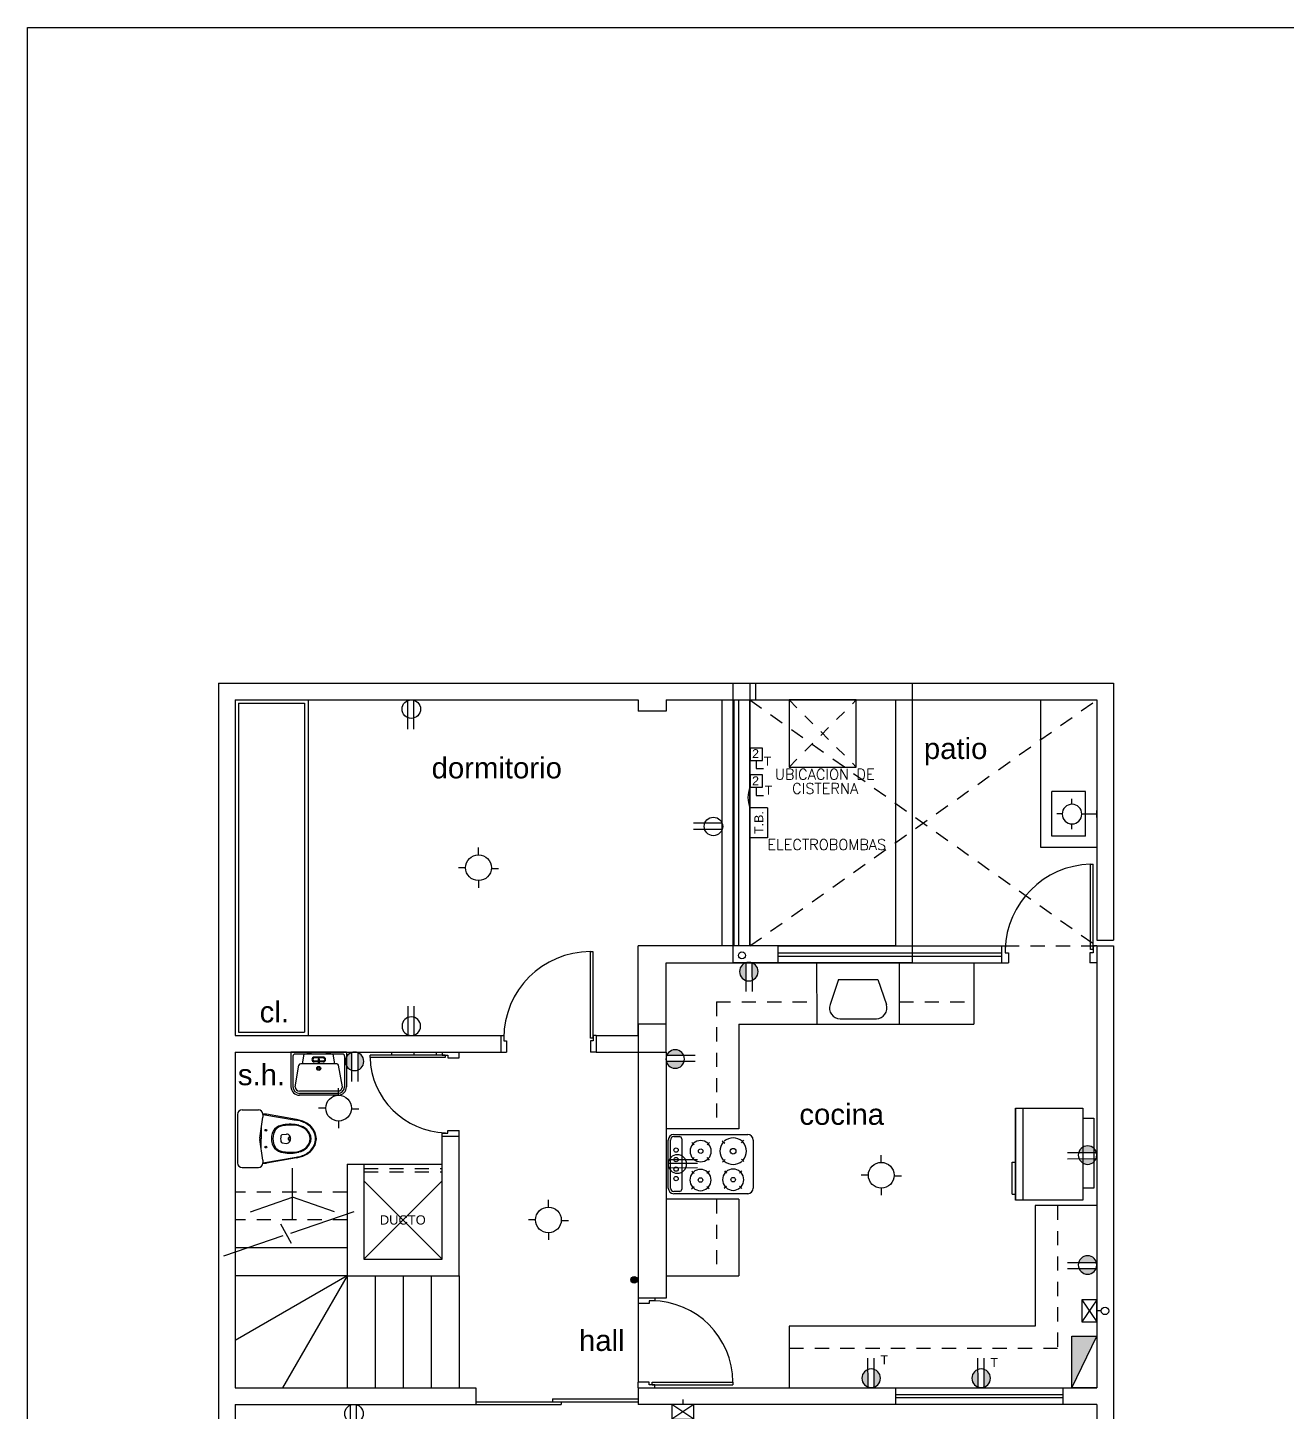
# Model space of a CAD drawing. Extents: x 113.5 to 158.5, y 213.2 to 243.2.
# Drawn here: x 113.48 to 124.73, y 230.86 to 243.24 of the extents above; entities that cross this region are included whole.
import ezdxf

# ---------------------------------------------------------------- set-up
doc = ezdxf.new("R2010")
doc.units = 0
doc.header["$LTSCALE"] = 0.02
doc.header["$MEASUREMENT"] = 0
for name, pattern in [('DASHED2', [0.375, 0.25, -0.125]), ('HIDDEN', [9.525, 6.35, -3.175]), ('TIMBRE', [25.5, 12, -3, 0.5, -3, 0.5, -3, 0.5, -3])]:
    doc.linetypes.add(name, pattern=pattern)
doc.layers.get('0').update_dxf_attribs({"linetype": 'CONTINUOUS'})
for name, color, linetype in [('01', 1, 'CONTINUOUS'), ('02', 2, 'CONTINUOUS'), ('03', 3, 'CONTINUOUS'), ('04', 3, 'CONTINUOUS'), ('5ACHU', 5, 'CONTINUOUS'), ('COTA', 1, 'CONTINUOUS'), ('COTAS', 1, 'CONTINUOUS'), ('ELECTRICAS', 3, 'CONTINUOUS'), ('ESCALERA', 2, 'CONTINUOUS'), ('LINEA2', 2, 'CONTINUOUS'), ('MUEBLES', 21, 'CONTINUOUS'), ('PARED', 6, 'CONTINUOUS'), ('PUERTA', 1, 'CONTINUOUS'), ('SANITARIOS', 2, 'CONTINUOUS'), ('SEGMENTADA', 3, 'HIDDEN'), ('TEXTO', 1, 'CONTINUOUS'), ('TITULO', 4, 'CONTINUOUS'), ('VENTANA', 2, 'CONTINUOUS')]:
    doc.layers.add(name, color=color, linetype=linetype)
doc.styles.add('F-1', font='arial.ttf', dxfattribs={"height": 0.3})
doc.styles.add('ROMANS', font='romans.shx', dxfattribs={"width": 1.2, "height": 0.095})
doc.styles.get("Standard").update_dxf_attribs({"font": 'arial.ttf'})

# ---------------------------------------------------------------- blocks, each defined once
blk = doc.blocks.new('10')
at = {"color": 1}
for p, q in [((0.248, 0), (-0.248, 0)), ((-0.248, 0), (-0.248, -0.308)), ((-0.086, -0.017), (-0.086, 0)), ((0.086, -0.017), (0.086, 0)), ((0.248, 0), (0.248, -0.308)), ((-0.231, -0.034), (-0.231, -0.308)), ((0.214, -0.017), (-0.214, -0.017)), ((-0.211, -0.308), (-0.178, -0.117)), ((0.161, -0.103), (-0.161, -0.103)), ((-0.144, -0.103), (-0.129, -0.017)), ((-0.1, -0.003), (-0.071, -0.003)), ((-0.1, -0.013), (-0.071, -0.013)), ((0.04, -0.044), (-0.04, -0.044)), ((0.04, -0.051), (-0.04, -0.051)), ((-0.005, -0.079), (-0.04, -0.079)), ((-0.005, -0.086), (-0.04, -0.086)), ((-0.005, -0.064), (-0.005, -0.093)), ((0.005, -0.064), (0.005, -0.093)), ((0.04, -0.079), (0.005, -0.079)), ((0.04, -0.086), (0.005, -0.086)), ((0.1, -0.003), (0.071, -0.003)), ((0.1, -0.013), (0.071, -0.013)), ((0.144, -0.103), (0.129, -0.017)), ((0.211, -0.308), (0.178, -0.117)), ((0.231, -0.034), (0.231, -0.308)), ((0.171, -0.348), (-0.171, -0.348)), ((0.171, -0.368), (-0.171, -0.368)), ((0.171, -0.385), (-0.171, -0.385))]:
    blk.add_line(p, q, dxfattribs=at)
for radius in [0.0181, 0.00883]:
    blk.add_circle((0, -0.145), radius, dxfattribs=at)
for centre, radius, start, end in [((-0.214, -0.034), 0.0171, 90, 180), ((-0.161, -0.12), 0.0171, 90, 170.2818), ((-0.1, -0.008), 0.00534, 90, 270), ((-0.071, -0.008), 0.00534, 270, 90), ((-0.04, -0.065), 0.0211, 90, 270), ((-0.04, -0.065), 0.0144, 90, 270), ((0, -0.064), 0.00534, 0, 180), ((0, -0.093), 0.00534, 180, 0), ((0.04, -0.065), 0.0211, 270, 90), ((0.04, -0.065), 0.0144, 270, 90), ((0.071, -0.008), 0.00534, 90, 270), ((0.1, -0.008), 0.00534, 270, 90), ((0.161, -0.12), 0.0171, 9.7182, 90), ((0.214, -0.034), 0.0171, 0, 90), ((-0.171, -0.308), 0.077, 180, 270), ((-0.171, -0.308), 0.0599, 180, 270), ((-0.171, -0.308), 0.0399, 180, 270), ((0.171, -0.308), 0.0599, 270, 0), ((0.171, -0.308), 0.077, 270, 0), ((0.171, -0.308), 0.0399, 270, 0)]:
    blk.add_arc(centre, radius, start, end, dxfattribs=at)
blk = doc.blocks.new('12')
at = {"layer": 'COTA'}
blk.add_line((0.49, -0.727), (0.49, -0.263), dxfattribs=at)
at = {"layer": 'MUEBLES', "color": 1}
for p, q in [((0.04, 0.257), (0.186, 0.257)), ((0, 0.217), (0, -0.217)), ((0.198, 0.006), (0.226, 0.192)), ((0.226, 0.217), (0.226, 0.192)), ((0.226, 0.216), (0.524, 0.166)), ((0.526, 0.172), (0.259, 0.218)), ((0.211, 0.096), (0.211, 0)), ((0.399, 0.036), (0.437, 0.041)), ((0.226, -0.192), (0.198, -0.006)), ((0.211, -0.096), (0.211, 0)), ((0.399, -0.036), (0.437, -0.042)), ((0.478, 0), (0.478, 0)), ((0.478, 0), (0.478, 0)), ((0.478, 0), (0.478, 0)), ((0.478, 0), (0.478, 0)), ((0.478, 0), (0.478, 0)), ((0.478, 0), (0.478, 0)), ((0.478, 0), (0.478, 0)), ((0.478, 0), (0.478, 0)), ((0.226, -0.216), (0.524, -0.166)), ((0.226, -0.192), (0.226, -0.217)), ((0.526, -0.172), (0.259, -0.218)), ((0.04, -0.257), (0.186, -0.257))]:
    blk.add_line(p, q, dxfattribs=at)
for centre in [(0.253, 0.075), (0.253, -0.075)]:
    blk.add_circle(centre, 0.008, dxfattribs=at)
for centre, radius, start, end in [((0.04, 0.217), 0.04, 90, 180), ((0.186, 0.217), 0.04, 0, 90), ((0.233, 0.07), 0.15, 80.2071, 92.9611), ((0.424, -0.007), 0.132, 97.705, 135.6982), ((0.468, -0.299), 0.428, 88.5821, 98.2413), ((0.475, -0.15), 0.279, 75.0071, 89.3331), ((0.476, -0.122), 0.292, 71.5678, 80.4152), ((0.476, -0.12), 0.296, 71.1915, 80.2071), ((0.511, -0.037), 0.2, 43.8873, 73.4946), ((0.511, -0.037), 0.206, 43.507, 73.073), ((0.238, 0), 0.04, 171.6858, 188.3224), ((0.434, 0.006), 0.132, 142.554, 182.5334), ((0.454, 0.003), 0.138, 145.9958, 181.3648), ((0.427, -0.005), 0.123, 97.7071, 135.993), ((0.489, 0), 0.105, 166.2304, 180), ((0.401, 0.021), 0.015, 97.7652, 166.2304), ((0.481, -0.365), 0.487, 90.3239, 98.295), ((0.44, 0.017), 0.025, 53.8168, 97.7652), ((0.47, 0), 0.0178, 164.4486, 180), ((0.465, 0.001), 0.0128, 146.1046, 164.4486), ((0.428, 0), 0.0456, 0, 53.8168), ((0.462, 0.003), 0.00917, 121.6548, 146.1046), ((0.46, 0.006), 0.00553, 90, 121.6548), ((0.46, 0.006), 0.00553, 58.3452, 90), ((0.459, 0.003), 0.00917, 33.8954, 58.3452), ((0.456, 0.001), 0.0128, 15.5514, 33.8954), ((0.451, 0), 0.0178, 360, 15.5514), ((0.475, -0.159), 0.281, 75.8067, 89.3181), ((0.513, -0.033), 0.15, 47.8845, 78.1333), ((0.513, -0.034), 0.157, 47.1692, 77.2746), ((0.534, -0.006), 0.115, 2.8715, 46.5577), ((0.535, -0.006), 0.122, 2.76, 45.8858), ((0.538, -0.006), 0.159, 2.2523, 42.8254), ((0.539, -0.006), 0.165, 2.1936, 42.4727), ((0.434, -0.006), 0.132, 177.4666, 217.446), ((0.454, -0.003), 0.138, 178.6352, 214.0042), ((0.424, 0.006), 0.132, 224.3018, 262.295), ((0.427, 0.005), 0.123, 224.007, 262.2929), ((0.489, 0), 0.105, 180, 193.7696), ((0.401, -0.022), 0.015, 193.7696, 262.2348), ((0.481, 0.365), 0.487, 261.705, 269.6761), ((0.44, -0.017), 0.025, 262.2348, 306.1832), ((0.47, 0), 0.0178, 180, 195.5514), ((0.465, -0.001), 0.0128, 195.5514, 213.8954), ((0.428, 0), 0.0456, 306.1832, 0), ((0.462, -0.003), 0.00917, 213.8954, 238.3452), ((0.46, -0.007), 0.00553, 238.3452, 270), ((0.46, -0.007), 0.00553, 270, 301.6548), ((0.459, -0.003), 0.00917, 301.6548, 326.1046), ((0.456, -0.001), 0.0128, 326.1046, 344.4486), ((0.451, 0), 0.0178, 344.4486, 0), ((0.475, 0.159), 0.281, 270.6819, 284.1933), ((0.475, 0.15), 0.279, 270.6669, 284.9929), ((0.513, 0.033), 0.15, 281.8667, 312.1155), ((0.513, 0.034), 0.157, 282.7254, 312.8308), ((0.511, 0.036), 0.2, 286.5054, 316.1127), ((0.511, 0.037), 0.206, 286.927, 316.493), ((0.534, 0.006), 0.115, 313.4423, 357.1285), ((0.535, 0.006), 0.122, 314.1142, 357.24), ((0.538, 0.006), 0.159, 317.1746, 357.7477), ((0.539, 0.006), 0.165, 317.5273, 357.8064), ((0.04, -0.217), 0.04, 180, 270), ((0.186, -0.217), 0.04, 270, 0), ((0.233, -0.07), 0.15, 267.034, 279.7929), ((0.468, 0.299), 0.428, 261.7587, 271.4179), ((0.476, 0.122), 0.292, 279.5848, 288.4322), ((0.476, 0.12), 0.296, 279.7929, 288.8085)]:
    blk.add_arc(centre, radius, start, end, dxfattribs=at)
blk = doc.blocks.new('A$C66DD50C7')
at = {"layer": '02', "color": 4}
for p, q in [((0.179, 0.294), (0.179, 0.359)), ((0.064, 0.179), (0, 0.179)), ((0.294, 0.173), (0.359, 0.173)), ((0.179, 0.064), (0.179, 0))]:
    blk.add_line(p, q, dxfattribs=at)
blk.add_circle((0.179, 0.179), 0.115, dxfattribs=at)
blk = doc.blocks.new('A$C02662C4E')
at = {"layer": '04', "color": 3, "ltscale": 0.25}
for p, q in [((0, 0.115), (0.255, 0.114)), ((0, 0.06), (0.255, 0.06))]:
    blk.add_line(p, q, dxfattribs=at)
blk.add_circle((0.179, 0.083), 0.0828, dxfattribs=at)
blk = doc.blocks.new('A$C0B137B04')
at = {"layer": 'ELECTRICAS', "linetype": 'HIDDEN', "ltscale": 0.15}
h = blk.add_hatch(color=3, dxfattribs=at)
h.paths.add_polyline_path([(0.102, 0.114), (0.255, 0.114, 0.668865)])
h.paths.add_polyline_path([(0.258, 0.06), (0.099, 0.06, 0.755197)])
at = {"layer": '04', "color": 3, "ltscale": 0.25}
for p, q in [((0, 0.115), (0.255, 0.114)), ((0, 0.06), (0.258, 0.06))]:
    blk.add_line(p, q, dxfattribs=at)
blk.add_circle((0.179, 0.083), 0.0828, dxfattribs=at)
blk = doc.blocks.new('A$C319E3F1D')
at = {"layer": 'ELECTRICAS', "color": 4, "ltscale": 0.25}
for p, q in [((0.222, 0.223), (0.222, 0.27)), ((0, 0.104), (0, 0.166)), ((0.309, 0.138), (0.357, 0.138)), ((0.223, 0), (0.223, 0.047))]:
    blk.add_line(p, q, dxfattribs=at)
at = {"layer": 'ELECTRICAS', "color": 4, "linetype": 'Continuous', "ltscale": 0.25}
blk.add_line((0, 0.135), (0.133, 0.135), dxfattribs=at)
at = {"layer": 'ELECTRICAS', "color": 4, "ltscale": 0.25}
blk.add_circle((0.221, 0.134), 0.088, dxfattribs=at)
blk = doc.blocks.new('A$C678C3BC0')
at = {"layer": '04', "color": 3, "ltscale": 0.25}
for p, q in [((0, 0.121), (0.252, 0.121)), ((0, 0.087), (0.261, 0.087)), ((0, 0.048), (0.253, 0.047))]:
    blk.add_line(p, q, dxfattribs=at)
blk.add_circle((0.179, 0.083), 0.0828, dxfattribs=at)
blk = doc.blocks.new('A$C1D887087')
at = {"layer": 'ELECTRICAS', "color": 3, "ltscale": 0.15}
for p, q in [((0, 0), (0.132, 0.196)), ((0.132, 0), (0, 0.196))]:
    blk.add_line(p, q, dxfattribs=at)
at = {"layer": 'ELECTRICAS', "color": 3}
blk.add_lwpolyline([(0.132, 0.196), (0, 0.196), (0, 0), (0.132, 0)], close=True, dxfattribs=at)

msp = doc.modelspace()

# ---------------------------------------------------------------- hatches: boundary and pattern name
at = {"layer": 'ELECTRICAS'}
msp.add_hatch(color=4, dxfattribs=at).paths.add_polyline_path([(118.933, 232.041, 1), (118.874, 232.041, 1)])
at = {"layer": 'ELECTRICAS', "ltscale": 0.15}
msp.add_hatch(color=256, dxfattribs=at).paths.add_polyline_path([(123.038, 231.538), (122.816, 231.538), (122.816, 231.076)])

# ---------------------------------------------------------------- linework, layer by layer
at = {"color": 1}
for p, q in [((119.208, 232.861), (119.208, 233.291)), ((119.228, 232.861), (119.228, 233.291)), ((119.258, 233.341), (119.918, 233.341)), ((119.258, 233.321), (119.308, 233.321)), ((119.328, 233.301), (119.328, 232.851)), ((119.42, 233.27), (119.441, 233.249)), ((119.577, 233.269), (119.556, 233.249)), ((119.691, 233.285), (119.714, 233.263)), ((119.882, 233.289), (119.86, 233.265)), ((119.968, 233.291), (119.968, 232.861)), ((119.419, 233.113), (119.44, 233.134)), ((119.576, 233.112), (119.555, 233.134)), ((119.694, 233.094), (119.716, 233.118)), ((119.885, 233.098), (119.862, 233.12)), ((119.419, 233.012), (119.439, 232.991)), ((119.576, 233.011), (119.554, 232.991)), ((119.71, 233.016), (119.73, 232.994)), ((119.867, 233.014), (119.846, 232.994)), ((119.417, 232.855), (119.439, 232.875)), ((119.574, 232.854), (119.554, 232.875)), ((119.709, 232.859), (119.73, 232.879)), ((119.866, 232.857), (119.846, 232.878)), ((119.308, 232.831), (119.258, 232.831)), ((119.918, 232.811), (119.258, 232.811))]:
    msp.add_line(p, q, dxfattribs=at)
for centre, radius in [((119.278, 233.201), 0.02), ((119.278, 233.116), 0.02), ((119.498, 233.191), 0.02), ((119.788, 233.191), 0.0251), ((119.278, 233.031), 0.02), ((119.278, 232.946), 0.02), ((119.496, 232.933), 0.02), ((119.788, 232.936), 0.02)]:
    msp.add_circle(centre, radius, dxfattribs=at)
for centre, radius, start, end in [((119.258, 233.291), 0.05, 90, 180), ((119.258, 233.291), 0.03, 90, 180), ((119.308, 233.301), 0.02, 0, 90), ((119.498, 233.191), 0.095, 138.017, 221.983), ((119.498, 233.191), 0.095, 48.017, 131.983), ((119.498, 233.191), 0.095, 318.017, 41.983), ((119.788, 233.191), 0.119, 138.017, 221.983), ((119.788, 233.191), 0.119, 48.017, 131.983), ((119.788, 233.191), 0.119, 318.017, 41.983), ((119.918, 233.291), 0.05, 0, 90), ((119.498, 233.191), 0.095, 228.017, 311.983), ((119.788, 233.191), 0.119, 228.017, 311.983), ((119.496, 232.933), 0.095, 138.017, 221.983), ((119.496, 232.933), 0.095, 48.017, 131.983), ((119.496, 232.933), 0.095, 318.017, 41.983), ((119.788, 232.936), 0.095, 138.017, 221.983), ((119.788, 232.936), 0.095, 48.017, 131.983), ((119.788, 232.936), 0.095, 318.017, 41.983), ((119.258, 232.861), 0.05, 180, 270), ((119.258, 232.861), 0.03, 180, 270), ((119.496, 232.933), 0.095, 228.017, 311.983), ((119.788, 232.936), 0.095, 228.017, 311.983), ((119.918, 232.861), 0.05, 270, 360), ((119.308, 232.851), 0.02, 270, 0)]:
    msp.add_arc(centre, radius, start, end, dxfattribs=at)
at = {"layer": '01', "color": 1, "linetype": 'HIDDEN', "ltscale": 0.015}
for p, q in [((120.288, 237.226), (120.888, 236.626)), ((120.288, 236.626), (120.888, 237.226))]:
    msp.add_line(p, q, dxfattribs=at)
at = {"layer": '01', "color": 1, "ltscale": 0.5}
msp.add_lwpolyline([(120.288, 236.626), (120.888, 236.626), (120.888, 237.226), (120.288, 237.226)], close=True, dxfattribs=at)
at = {"layer": '01', "color": 1}
msp.add_lwpolyline([(118.938, 234.076), (119.188, 234.076), (119.188, 234.326), (118.938, 234.326)], close=True, dxfattribs=at)
at = {"layer": '01', "color": 2}
msp.add_circle((123.112, 231.763), 0.0334, dxfattribs=at)
at = {"layer": '04', "color": 3, "ltscale": 0.25}
for p, q in [((119.994, 236.686), (119.995, 236.613)), ((119.995, 236.613), (120.058, 236.613)), ((119.994, 236.446), (119.995, 236.373)), ((119.938, 236.26), (119.938, 235.993)), ((120.096, 236.26), (119.938, 236.26)), ((119.938, 236.26), (119.938, 235.993)), ((120.096, 236.26), (120.096, 235.993)), ((120.096, 235.993), (119.938, 235.993))]:
    msp.add_line(p, q, dxfattribs=at)
at = {"layer": '5ACHU', "color": 1}
msp.add_lwpolyline([(113.482, 213.238), (113.482, 243.238), (158.482, 243.238), (158.482, 213.238)], close=True, dxfattribs=at)
at = {"layer": 'COTAS', "color": 3, "linetype": 'Continuous', "ltscale": 0.2}
msp.add_line((119.338, 230.972), (119.338, 230.926), dxfattribs=at)
at = {"layer": 'COTAS', "color": 2, "linetype": 'Continuous', "ltscale": 0.2}
msp.add_circle((119.867, 234.942), 0.0314, dxfattribs=at)
at = {"layer": 'ELECTRICAS', "color": 3, "linetype": 'TIMBRE'}
msp.add_line((119.995, 236.373), (120.059, 236.373), dxfattribs=at)
at = {"layer": 'ELECTRICAS', "color": 1}
for p, q in [((117.713, 234.226), (117.713, 234.076)), ((122.738, 231.076), (123.038, 231.076)), ((122.738, 231.076), (123.038, 231.076))]:
    msp.add_line(p, q, dxfattribs=at)
at = {"layer": 'ELECTRICAS', "color": 7, "linetype": 'DASHED2'}
msp.add_line((123.079, 231.763), (123.038, 231.763), dxfattribs=at)
at = {"layer": 'ELECTRICAS', "ltscale": 0.15}
msp.add_line((122.816, 231.076), (123.038, 231.538), dxfattribs=at)
at = {"layer": 'ELECTRICAS', "color": 3, "ltscale": 0.25}
msp.add_line((119.975, 231.076), (120.076, 231.076), dxfattribs=at)
at = {"layer": 'ELECTRICAS', "color": 3, "linetype": 'TIMBRE'}
for points in [[(119.939, 236.686), (120.05, 236.686), (120.05, 236.795), (119.939, 236.795)], [(119.939, 236.446), (120.05, 236.446), (120.05, 236.556), (119.939, 236.556)]]:
    msp.add_lwpolyline(points, close=True, dxfattribs=at)
at = {"layer": 'ELECTRICAS', "ltscale": 0.15}
msp.add_lwpolyline([(122.816, 231.076), (122.816, 231.538), (123.038, 231.538), (123.038, 231.076)], close=True, dxfattribs=at)
at = {"layer": 'ELECTRICAS', "color": 4}
msp.add_circle((118.904, 232.041), 0.0297, dxfattribs=at)
at = {"layer": 'ELECTRICAS', "color": 3, "ltscale": 0.2}
msp.add_arc((120.165, 236.353), 0.245, 157.4735, 202.2568, dxfattribs=at)
at = {"layer": 'ESCALERA', "color": 1}
for p, q in [((115.834, 232.458), (116.401, 232.652)), ((115.742, 232.541), (115.837, 232.369)), ((115.237, 232.255), (115.767, 232.436))]:
    msp.add_line(p, q, dxfattribs=at)
at = {"layer": 'LINEA2', "color": 1, "ltscale": 0.5}
for p, q in [((122.311, 232.754), (122.311, 233.576)), ((122.311, 233.576), (122.311, 232.754)), ((122.311, 233.576), (122.914, 233.576)), ((122.381, 232.754), (122.381, 233.576)), ((122.914, 233.576), (122.914, 232.754)), ((122.914, 233.487), (123.012, 233.487)), ((123.012, 233.487), (123.012, 232.86)), ((122.281, 233.092), (122.311, 233.092)), ((122.281, 232.807), (122.281, 233.092)), ((123.012, 232.86), (122.914, 232.86)), ((122.281, 232.807), (122.311, 232.807)), ((122.914, 232.754), (122.311, 232.754)), ((123.037, 232.704), (122.488, 232.704))]:
    msp.add_line(p, q, dxfattribs=at)
at = {"layer": 'PARED', "color": 1}
for p, q in [((115.188, 237.376), (115.188, 224.876)), ((115.188, 237.376), (119.938, 237.376)), ((119.938, 237.376), (119.938, 237.226)), ((119.988, 237.376), (123.188, 237.376)), ((119.988, 237.376), (119.988, 237.226)), ((123.188, 237.376), (123.188, 235.077)), ((115.338, 237.226), (115.338, 234.226)), ((115.338, 237.226), (118.938, 237.226)), ((118.938, 237.226), (118.938, 237.126)), ((119.188, 237.226), (119.938, 237.226)), ((119.188, 237.226), (119.188, 237.126)), ((119.988, 237.226), (123.038, 237.226)), ((123.038, 237.226), (123.038, 235.077)), ((119.188, 237.126), (118.938, 237.126)), ((120.188, 235.026), (118.938, 235.026)), ((118.938, 234.226), (118.938, 235.026)), ((120.188, 235.026), (120.188, 234.876)), ((123.038, 235.077), (123.188, 235.077)), ((123.038, 235.026), (123.188, 235.026)), ((123.038, 235.026), (123.038, 231.076)), ((123.188, 235.026), (123.188, 230.776)), ((119.188, 234.076), (119.188, 234.876)), ((119.188, 234.876), (120.188, 234.876)), ((115.338, 234.226), (117.713, 234.226)), ((118.563, 234.226), (118.938, 234.226)), ((118.563, 234.226), (118.563, 234.076)), ((115.338, 234.076), (117.713, 234.076)), ((115.338, 234.076), (115.338, 231.076)), ((118.563, 234.076), (118.938, 234.076)), ((118.938, 234.076), (118.938, 231.878)), ((119.188, 234.076), (119.188, 231.878)), ((117.188, 232.826), (117.188, 233.326)), ((117.188, 233.326), (117.338, 233.326)), ((117.338, 232.076), (117.338, 233.326)), ((116.338, 233.076), (116.338, 232.826)), ((116.338, 233.076), (116.488, 233.076)), ((116.488, 233.076), (116.488, 232.826)), ((115.473, 232.65), (115.849, 232.779)), ((116.225, 232.65), (115.849, 232.779)), ((116.338, 232.826), (116.338, 232.076)), ((116.488, 232.826), (116.488, 232.226)), ((117.188, 232.226), (117.188, 232.826)), ((116.488, 232.226), (117.188, 232.226)), ((116.338, 232.076), (117.338, 232.076)), ((119.188, 231.878), (118.938, 231.878)), ((115.338, 231.076), (117.488, 231.076)), ((117.488, 231.076), (117.488, 230.926)), ((117.488, 231.076), (117.488, 230.926)), ((117.488, 231.076), (117.488, 230.926)), ((118.938, 231.076), (121.238, 231.076)), ((118.938, 231.076), (118.938, 230.926)), ((118.938, 231.076), (118.938, 230.926)), ((121.238, 231.076), (121.238, 230.926)), ((122.738, 230.926), (122.738, 231.076)), ((122.738, 230.926), (122.738, 231.076)), ((123.188, 231.076), (123.188, 224.876)), ((115.338, 230.926), (115.338, 225.026)), ((115.338, 230.926), (117.488, 230.926)), ((121.238, 230.926), (118.938, 230.926)), ((123.038, 230.926), (122.738, 230.926)), ((123.038, 230.926), (122.738, 230.926)), ((123.038, 230.926), (123.038, 228.176))]:
    msp.add_line(p, q, dxfattribs=at)
at = {"layer": 'PUERTA', "color": 1}
for p, q in [((122.981, 235.757), (123.007, 235.757)), ((122.981, 234.995), (122.981, 235.757)), ((123.007, 234.995), (123.007, 235.757)), ((118.512, 234.976), (118.538, 234.976)), ((118.512, 234.202), (118.512, 234.976)), ((118.538, 234.202), (118.538, 234.975)), ((122.188, 235.026), (122.188, 234.876)), ((122.188, 235.026), (122.219, 235.026)), ((122.219, 235.026), (122.219, 234.965)), ((122.219, 235.022), (122.219, 234.969)), ((122.219, 234.965), (122.25, 234.965)), ((122.219, 234.965), (122.25, 234.965)), ((122.25, 234.965), (122.25, 234.876)), ((122.976, 234.965), (122.976, 234.876)), ((123.007, 234.965), (122.976, 234.965)), ((123.007, 234.965), (122.976, 234.965)), ((123.007, 234.995), (122.981, 234.995)), ((123.038, 235.026), (123.007, 235.026)), ((123.007, 235.026), (123.007, 234.965)), ((123.007, 235.022), (123.007, 234.969)), ((122.188, 234.876), (122.25, 234.876)), ((123.038, 234.876), (122.976, 234.876)), ((117.713, 234.226), (117.738, 234.226)), ((117.738, 234.226), (117.738, 234.177)), ((118.563, 234.226), (118.538, 234.226)), ((118.538, 234.226), (118.538, 234.177)), ((117.738, 234.177), (117.762, 234.177)), ((117.762, 234.177), (117.762, 234.076)), ((118.538, 234.202), (118.512, 234.202)), ((118.538, 234.177), (118.513, 234.177)), ((118.513, 234.177), (118.513, 234.076)), ((117.215, 234.051), (116.543, 234.051)), ((116.543, 234.028), (116.543, 234.051)), ((117.215, 234.028), (116.543, 234.028)), ((117.188, 234.076), (117.188, 234.051)), ((117.188, 234.051), (117.238, 234.051)), ((117.215, 234.051), (117.215, 234.028)), ((117.238, 234.051), (117.238, 234.026)), ((117.238, 234.051), (117.238, 234.026)), ((117.238, 234.026), (117.338, 234.026)), ((117.338, 234.026), (117.338, 234.076)), ((117.713, 234.076), (117.762, 234.076)), ((118.563, 234.076), (118.513, 234.076)), ((117.188, 233.326), (117.188, 233.351)), ((117.188, 233.351), (117.238, 233.351)), ((117.192, 233.351), (117.234, 233.351)), ((117.238, 233.376), (117.338, 233.376)), ((117.238, 233.351), (117.238, 233.376)), ((117.238, 233.351), (117.238, 233.376)), ((117.338, 233.326), (117.338, 233.376)), ((118.938, 231.878), (118.938, 231.828)), ((119.088, 231.878), (119.088, 231.853)), ((119.038, 231.828), (118.938, 231.828)), ((119.088, 231.853), (119.038, 231.853)), ((119.038, 231.853), (119.038, 231.828)), ((118.938, 231.076), (118.938, 231.126)), ((119.038, 231.126), (118.938, 231.126)), ((119.038, 231.101), (119.038, 231.126)), ((119.063, 231.101), (119.063, 231.127)), ((119.063, 231.127), (119.785, 231.127)), ((119.785, 231.127), (119.785, 231.101)), ((119.088, 231.101), (119.038, 231.101)), ((119.063, 231.101), (119.785, 231.101)), ((119.088, 231.076), (119.088, 231.101)), ((117.488, 230.951), (118.938, 230.951)), ((117.488, 230.926), (118.252, 230.926)), ((118.174, 230.976), (118.174, 230.951)), ((118.174, 230.976), (118.938, 230.976)), ((118.252, 230.951), (118.252, 230.926))]:
    msp.add_line(p, q, dxfattribs=at)
for centre, radius, start, end in [((123.007, 234.969), 0.789, 91.9102, 178.1863), ((118.512, 234.202), 0.774, 90, 180), ((117.238, 234.051), 0.696, 181.9102, 268.1863), ((119.056, 231.124), 0.729, 0.2708, 89.4212)]:
    msp.add_arc(centre, radius, start, end, dxfattribs=at)
at = {"layer": 'SANITARIOS', "color": 1}
for p, q in [((121.938, 234.876), (121.938, 234.326)), ((119.838, 234.326), (121.938, 234.326)), ((119.838, 234.326), (119.838, 233.391)), ((119.838, 233.391), (119.188, 233.391)), ((119.838, 232.761), (119.188, 232.761)), ((119.838, 232.761), (119.838, 232.076)), ((119.188, 232.076), (119.838, 232.076)), ((118.938, 231.828), (118.938, 231.126))]:
    msp.add_line(p, q, dxfattribs=at)
at = {"layer": 'SEGMENTADA', "color": 1}
for p, q in [((119.938, 235.026), (123.038, 237.226)), ((119.938, 237.226), (123.038, 235.026)), ((122.219, 235.026), (123.038, 235.026)), ((119.638, 234.526), (120.538, 234.526)), ((119.638, 234.526), (119.638, 233.391)), ((121.274, 234.526), (121.938, 234.526)), ((116.488, 233.036), (117.188, 233.036)), ((116.488, 233.006), (117.188, 233.006)), ((116.338, 232.826), (115.338, 232.826)), ((119.638, 232.761), (119.638, 232.076)), ((122.688, 232.704), (122.688, 231.426)), ((116.338, 232.576), (115.338, 232.576)), ((122.688, 231.426), (120.288, 231.426))]:
    msp.add_line(p, q, dxfattribs=at)
at = {"layer": 'VENTANA', "color": 1}
for p, q in [((115.368, 237.196), (115.368, 234.256)), ((115.368, 237.196), (115.958, 237.196)), ((115.958, 237.196), (115.958, 234.256)), ((115.988, 237.226), (115.988, 234.226)), ((119.688, 237.226), (119.688, 235.026)), ((119.798, 235.026), (119.798, 237.226)), ((119.838, 235.026), (119.838, 237.226)), ((119.938, 237.226), (119.938, 235.026)), ((122.538, 235.907), (122.538, 237.226)), ((122.638, 236.007), (122.638, 236.407)), ((122.938, 236.407), (122.638, 236.407)), ((122.938, 236.007), (122.938, 236.407)), ((122.938, 236.007), (122.638, 236.007)), ((123.038, 235.907), (122.538, 235.907)), ((120.188, 235.026), (122.188, 235.026)), ((120.188, 234.966), (122.188, 234.966)), ((122.188, 235.026), (122.188, 234.876)), ((120.188, 234.936), (122.188, 234.936)), ((120.188, 234.876), (122.188, 234.876)), ((120.538, 234.326), (120.537, 234.876)), ((121.274, 234.326), (121.274, 234.876)), ((120.731, 234.726), (120.654, 234.502)), ((120.731, 234.726), (121.081, 234.726)), ((121.081, 234.726), (121.158, 234.502)), ((120.744, 234.376), (121.068, 234.376)), ((115.368, 234.256), (115.958, 234.256)), ((116.738, 234.051), (116.738, 234.076)), ((116.938, 234.051), (116.938, 234.076)), ((117.138, 234.051), (117.138, 234.076)), ((116.488, 233.076), (117.188, 233.076)), ((116.488, 232.226), (117.188, 232.926)), ((116.488, 232.926), (117.188, 232.226)), ((122.488, 232.704), (122.488, 231.626)), ((116.338, 232.326), (115.338, 232.326)), ((116.338, 232.076), (115.338, 232.076)), ((116.338, 232.076), (115.338, 231.499)), ((116.338, 232.076), (115.761, 231.076)), ((116.338, 232.076), (116.338, 231.076)), ((116.588, 232.076), (116.588, 231.076)), ((116.838, 232.076), (116.838, 231.076)), ((117.088, 232.076), (117.088, 231.076)), ((117.338, 232.076), (117.338, 231.076)), ((122.488, 231.626), (120.288, 231.626)), ((120.288, 231.626), (120.288, 231.076)), ((121.238, 231.076), (122.738, 231.076)), ((121.238, 231.016), (122.738, 231.016)), ((122.738, 230.986), (121.238, 230.986)), ((122.738, 230.926), (121.238, 230.926))]:
    msp.add_line(p, q, dxfattribs=at)
at = {"layer": 'VENTANA'}
for points in [[(121.388, 237.376), (121.388, 234.876), (119.788, 234.876), (119.788, 237.376)], [(121.238, 237.226), (121.238, 235.026), (119.938, 235.026), (119.938, 237.226)]]:
    msp.add_lwpolyline(points, close=True, dxfattribs=at)
msp.add_lwpolyline([(119.788, 237.226), (119.788, 235.026)], dxfattribs=at)
at = {"layer": 'VENTANA', "color": 1}
for centre, start, end in [((120.744, 234.471), 161.0754, 270), ((121.068, 234.471), 270, 18.9246)]:
    msp.add_arc(centre, 0.095, start, end, dxfattribs=at)

# ---------------------------------------------------------------- block references
at = {"layer": 'ELECTRICAS', "color": 3, "linetype": 'HIDDEN', "ltscale": 0.15}
for p, rotation in [((116.994, 236.965), 90), ((116.482, 230.665), 90.00000000000304)]:
    msp.add_blockref('A$C02662C4E', p, dxfattribs=dict(at, rotation=rotation))
at = {"layer": 'ELECTRICAS', "ltscale": 0.15, "xscale": -1}
msp.add_blockref('A$C319E3F1D', (123.038, 236.071), dxfattribs=at)
at = {"layer": 'ELECTRICAS', "color": 3, "linetype": 'HIDDEN', "ltscale": 0.15}
msp.add_blockref('A$C02662C4E', (119.433, 236.012), dxfattribs=at)
at = {"layer": 'ELECTRICAS', "ltscale": 0.25}
for p in [(117.333, 235.547), (116.083, 233.397), (120.933, 232.797), (117.958, 232.397)]:
    msp.add_blockref('A$C66DD50C7', p, dxfattribs=at)
at = {"layer": 'ELECTRICAS', "color": 3, "linetype": 'HIDDEN', "ltscale": 0.15, "xscale": -1}
for name, p, rotation in [('A$C0B137B04', (119.845, 234.618), 270), ('A$C02662C4E', (116.994, 234.488), 90), ('A$C0B137B04', (116.321, 233.815), 270), ('A$C0B137B04', (122.777, 233.239), 180), ('A$C678C3BC0', (119.469, 232.994), 0.1517862126936187), ('A$C0B137B04', (122.777, 232.257), 180), ('A$C0B137B04', (121.105, 231.34), 90), ('A$C0B137B04', (122.088, 231.34), 90)]:
    msp.add_blockref(name, p, dxfattribs=dict(at, rotation=rotation))
msp.add_blockref('A$C0B137B04', (119.449, 233.932), dxfattribs=at)
at = {"layer": 'ELECTRICAS', "linetype": 'DASHED2'}
for p, rotation in [((123.038, 231.861), 180), ((119.436, 230.794), 90)]:
    msp.add_blockref('A$C1D887087', p, dxfattribs=dict(at, rotation=rotation))
at = {"layer": 'ESCALERA', "color": 1}
for name, p in [('10', (116.084, 234.076)), ('12', (115.359, 233.303))]:
    msp.add_blockref(name, p, dxfattribs=at)

# ---------------------------------------------------------------- texts
at = {"layer": '03', "color": 3, "ltscale": 0.25, "style": 'F-1', "text_generation_flag": 2}
for rotation, p in [(0.1146, (120.13, 236.639)), (0.1068, (120.138, 236.379))]:
    msp.add_text('T', height=0.08, rotation=rotation, dxfattribs=at).set_placement(p)
at = {"layer": 'ELECTRICAS', "color": 3, "ltscale": 0.25, "style": 'F-1'}
for s, rotation, p in [('2', 359.7689, (119.957, 236.706)), ('2', 359.7689, (119.957, 236.463)), ('T.B.', 89.9944, (120.057, 236.027))]:
    msp.add_text(s, height=0.08, rotation=rotation, dxfattribs=at).set_placement(p)
for p in [(121.105, 231.285), (122.087, 231.261)]:
    msp.add_text('T', height=0.08, dxfattribs=at).set_placement(p)
at = {"layer": 'TEXTO', "color": 4}
msp.add_text('DUCTO', height=0.0827, dxfattribs=at).set_placement((116.63, 232.535))
at = {"layer": 'TITULO'}
for s, p in [('patio', (121.493, 236.698)), ('dormitorio', (117.093, 236.525)), ('cl.', (115.556, 234.343)), ('s.h.', (115.361, 233.781)), ('cocina', (120.38, 233.427)), ('hall', (118.41, 231.405))]:
    msp.add_text(s, height=0.1875, dxfattribs=at).set_placement(p)
at = {"layer": 'TITULO', "style": 'ROMANS'}
for s, p in [('UBICACION DE ', (120.161, 236.514)), ('CISTERNA', (120.315, 236.387)), ('ELECTROBOMBAS', (120.093, 235.885))]:
    msp.add_text(s, height=0.095, dxfattribs=at).set_placement(p)

doc.saveas('drawing.dxf')
